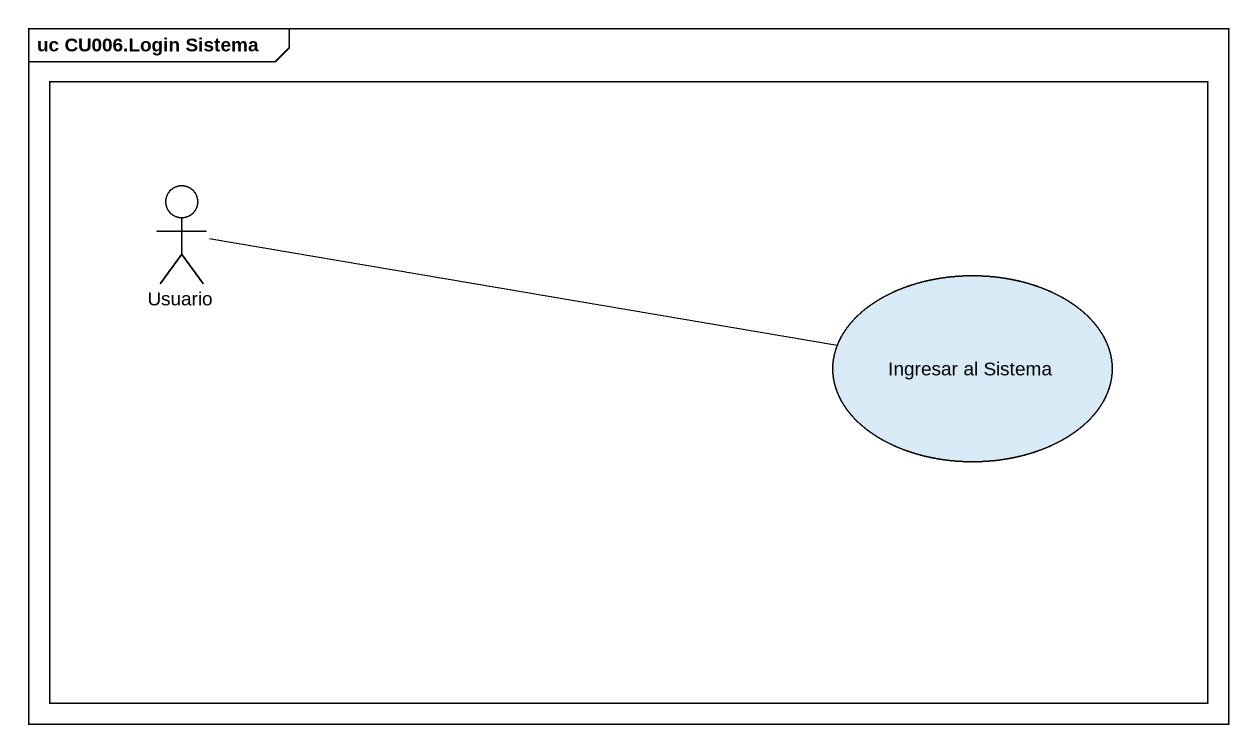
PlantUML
@startuml
mainframe uc CU006.Login Sistema
rectangle " " as rectangle1 {
  actor Usuario
  usecase "Ingresar al Sistema" as Ingresar_al_Sistema
}
Usuario -right- Ingresar_al_Sistema
@enduml
